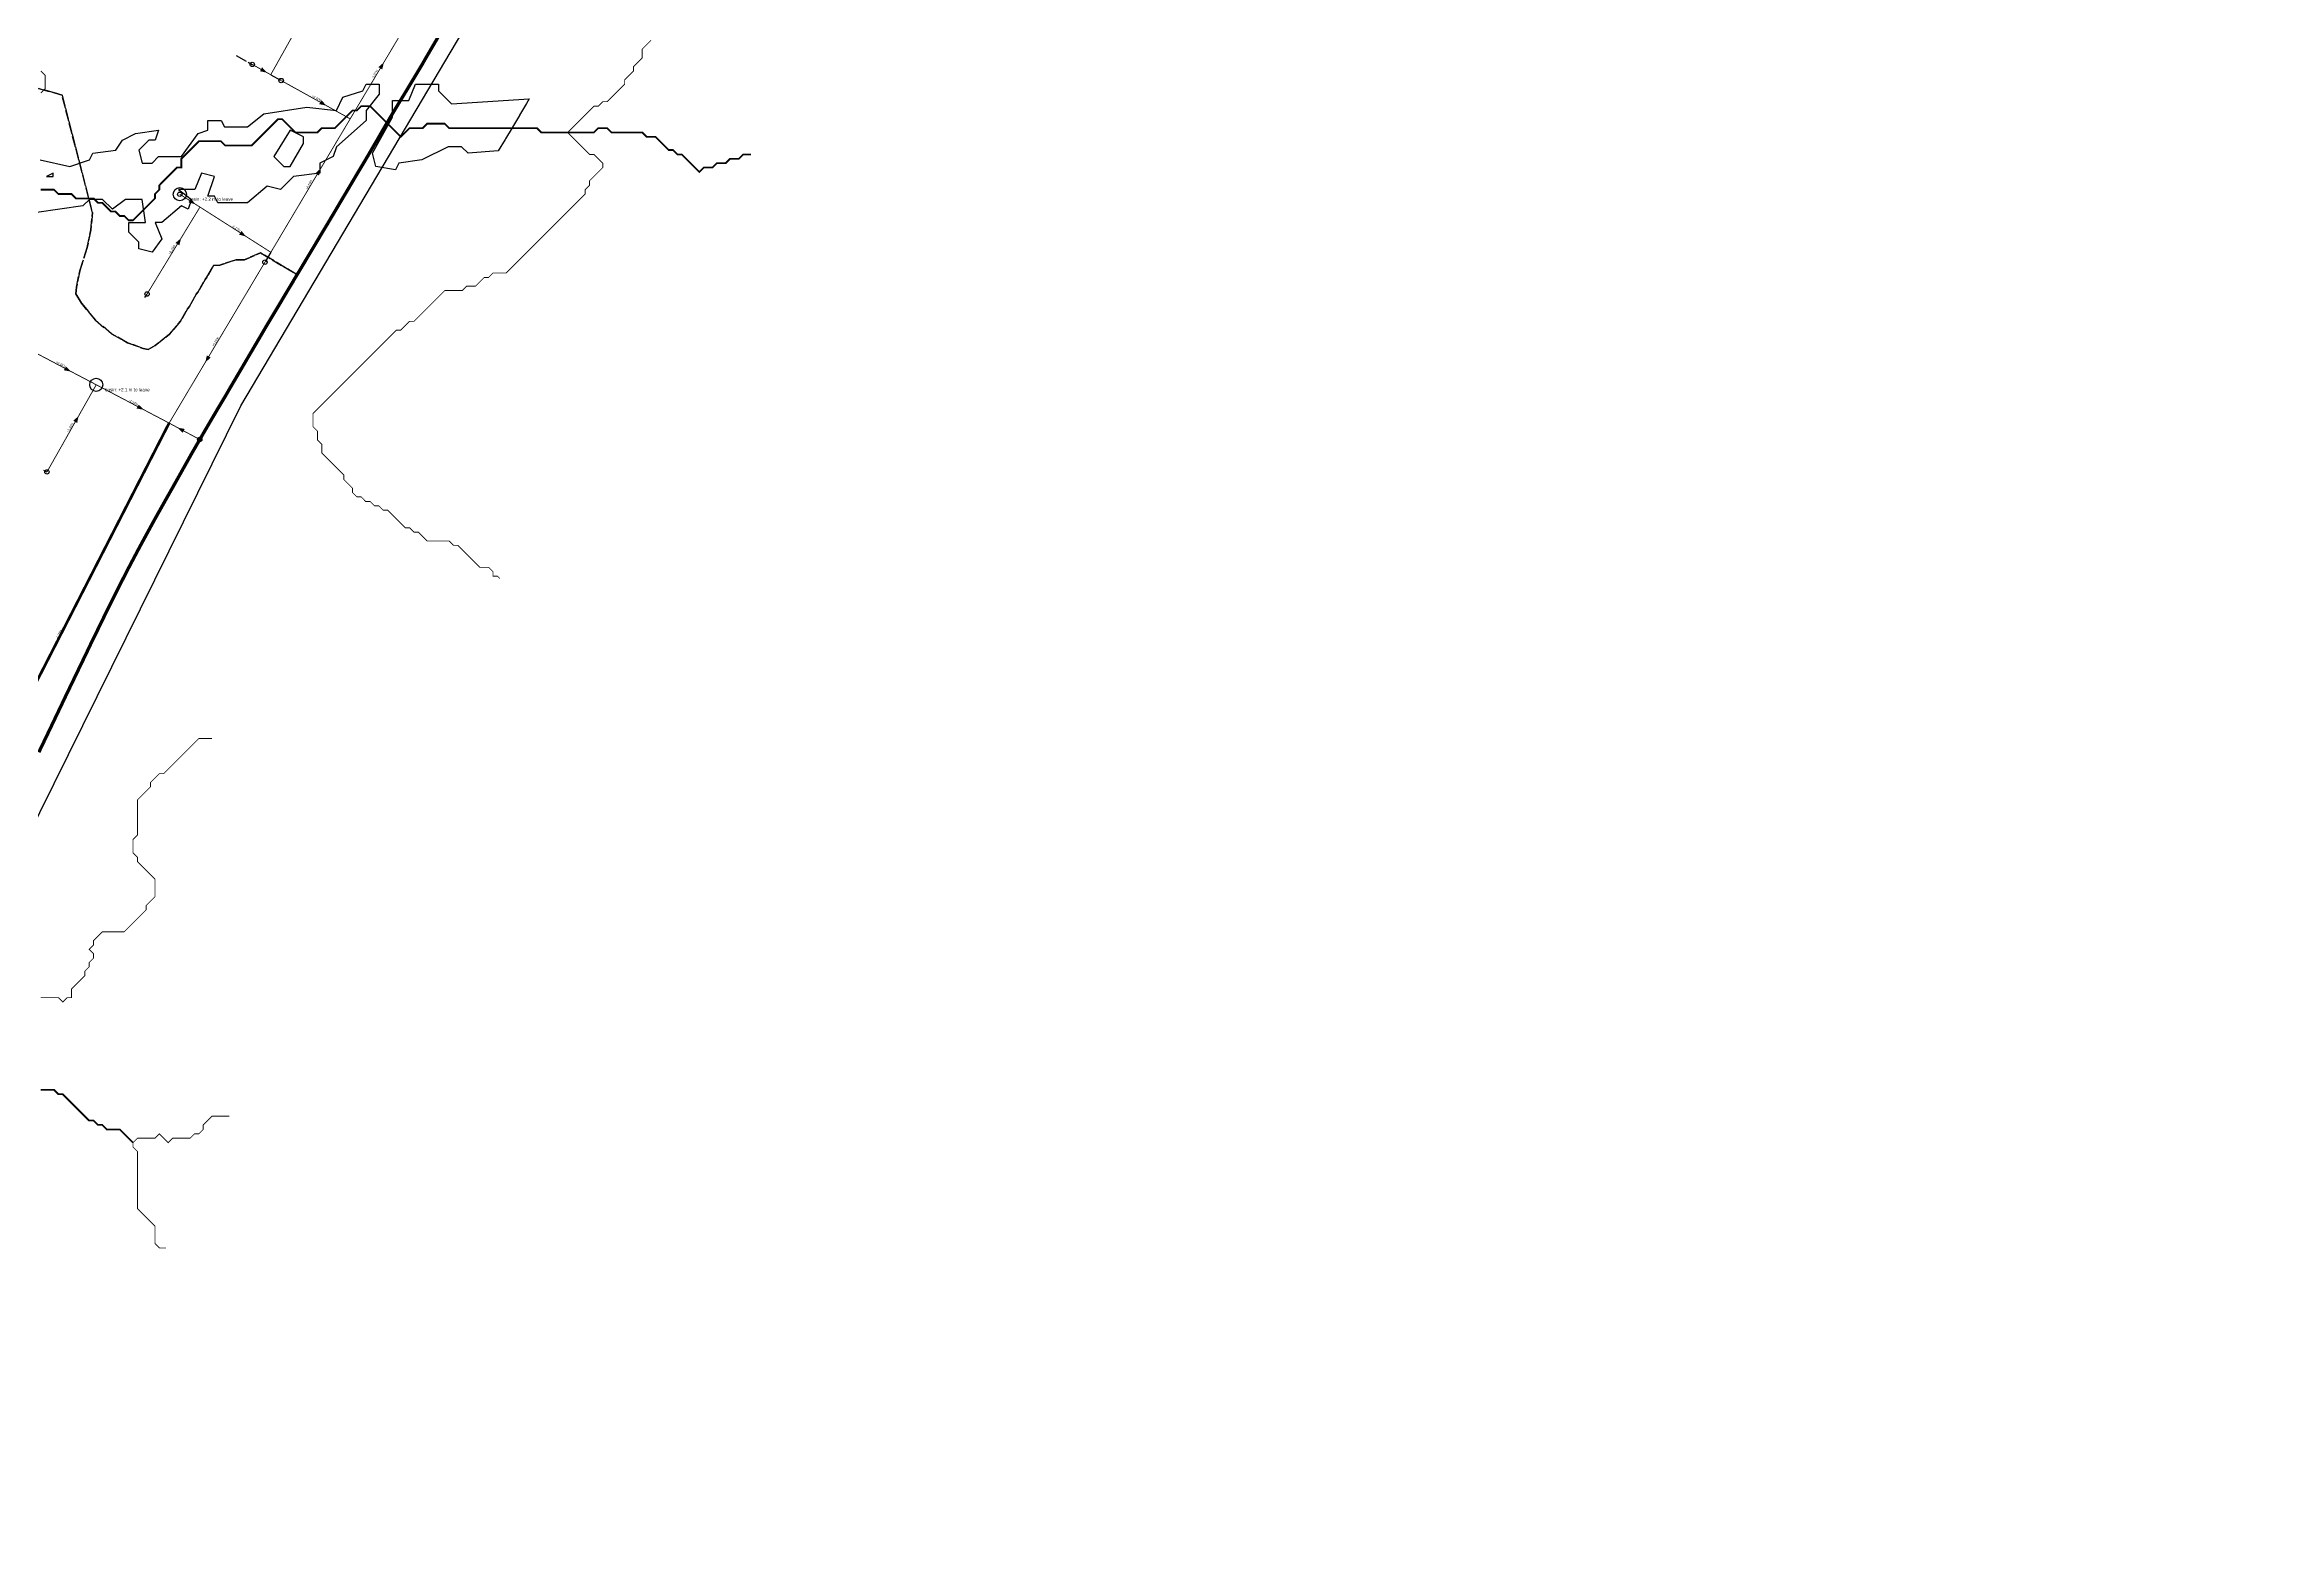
# Model space of a CAD drawing. Header units: metres. Extents: x 442821 to 452274, y 2561971 to 2571293.
# Drawn here: x 446883 to 448919, y 2564695 to 2566056 of the extents above; entities that cross this region are included whole.
import ezdxf
from ezdxf.enums import TextEntityAlignment as Align

# ---------------------------------------------------------------- set-up
doc = ezdxf.new("R2010")
doc.units = ezdxf.units.M
doc.header["$LTSCALE"] = 8
doc.linetypes.add('DASHDOT', pattern=[3.556, 2.54, -0.508, 0, -0.508])
doc.linetypes.add('DASHED', pattern=[1.524, 1.27, -0.254])
for name, color, linetype in [('A_ARROWS', 7, 'Continuous'), ('A_BASINS', 1, 'Continuous'), ('A_BRANCH', 7, 'Continuous'), ('A_BUILT_2006', 252, 'Continuous'), ('A_CATCHMENTS', 7, 'Continuous'), ('A_ENVELOPE', 3, 'Continuous'), ('A_GRADIENT', 8, 'Continuous'), ('A_HEAD_GAP', 8, 'Continuous'), ('A_HEADS', 8, 'Continuous'), ('A_LATERAL', 7, 'Continuous'), ('A_MAIN_PIPE', 5, 'Continuous'), ('A_STREAMS', 5, 'Continuous'), ('A_SUBMAIN', 7, 'Continuous'), ('A_WADI', 4, 'Continuous')]:
    doc.layers.add(name, color=color, linetype=linetype)

msp = doc.modelspace()

# ---------------------------------------------------------------- linework, layer by layer
at = {"layer": 'A_ARROWS', "color": 3}
for points in [[(447085.7, 2566030.4), (447079.2, 2566031.8), (447081.1, 2566035.3)], [(447192.1, 2566039.9), (447190.6, 2566033.4), (447187.1, 2566035.5)], [(447139.8, 2566000.4), (447133.2, 2566001.8), (447135.2, 2566005.3)], [(447134.5, 2565943.2), (447133, 2565936.7), (447129.6, 2565938.7)], [(447020.5, 2565910.5), (447014, 2565912.3), (447016.2, 2565915.6)], [(447007.3, 2565879.7), (447005.7, 2565873.2), (447002.2, 2565875.3)], [(447066.6, 2565881.1), (447060.1, 2565882.9), (447062.3, 2565886.3)]]:
    msp.add_solid(points, dxfattribs=at)
at = {"layer": 'A_ARROWS', "color": 1}
for points in [[(446907.1, 2565758.1), (446900.5, 2565759.3), (446902.4, 2565762.9)], [(447029.3, 2565766.4), (447030.8, 2565772.9), (447034.3, 2565770.9)], [(446914, 2565717.8), (446912.6, 2565711.3), (446909.1, 2565713.3)], [(446973.4, 2565723.3), (446966.8, 2565724.5), (446968.6, 2565728)], [(447004, 2565707.1), (447010.6, 2565705.8), (447008.7, 2565702.3)]]:
    msp.add_solid(points, dxfattribs=at)
at = {"layer": 'A_BASINS', "color": 1}
for centre in [(447006.1, 2565919.7), (446930, 2565746.1)]:
    msp.add_circle(centre, 6, dxfattribs=at)
at = {"layer": 'A_BRANCH', "color": 3, "const_width": 0.8}
msp.add_lwpolyline([(447098.5, 2566023.3), (447161.4, 2565988.4)], dxfattribs=at)
at = {"layer": 'A_BRANCH', "color": 1, "linetype": 'DASHED', "const_width": 0.8}
for points in [[(447083.7, 2565857.8), (446996.4, 2565711.2)], [(446864, 2565780.8), (446930, 2565746.1)]]:
    msp.add_lwpolyline(points, dxfattribs=at)
at = {"layer": 'A_BUILT_2006', "color": 252}
msp.add_lwpolyline([(446551.4, 2564695.1), (447061.6, 2565726.9), (448013.4, 2567331.6), (448231.6, 2567243.7), (448332.3, 2567295.5), (448412.2, 2567436.6), (448449.9, 2567533.1), (448423.2, 2567661.3), (448638.9, 2567714.4), (448758.5, 2567734.5), (448909.9, 2567734.5), (449242.5, 2567681.7)], dxfattribs=at)
at = {"layer": 'A_CATCHMENTS', "color": 3, "linetype": 'DASHED'}
msp.add_lwpolyline([(447241.7, 2566063.3), (447235.5, 2566052.7), (447229.3, 2566042.1), (447226.7, 2566037.5), (447223.1, 2566031.5), (447217.1, 2566021.5), (447210.4, 2566010.4), (447204.3, 2566000.4), (447204, 2565999.9), (447198.3, 2565990.4), (447192.7, 2565980.9), (447191.6, 2565979), (447185.5, 2565968.4), (447179.7, 2565958.5), (447174.2, 2565949.1), (447173, 2565947.1), (447166.7, 2565936.6), (447160.5, 2565926.1), (447154.2, 2565915.5), (447148, 2565905), (447140.7, 2565892.7), (447135.4, 2565883.9), (447129.1, 2565873.3), (447122.8, 2565862.8), (447119, 2565856.4), (447116.1, 2565851.5), (447113, 2565846.4), (447079.7, 2565866.3), (447065, 2565859.9), (447057.5, 2565860), (447042.6, 2565855.2), (447036.8, 2565854.7), (447030.9, 2565844.1), (447029.1, 2565841.9), (447022.9, 2565830.8), (447021.1, 2565828.6), (447014.9, 2565817.5), (447013.2, 2565815.4), (447006.9, 2565804.2), (446996.7, 2565792.2), (446983.8, 2565781.8), (446977.4, 2565778.2), (446972.8, 2565779.2), (446958.6, 2565784.4), (446943.9, 2565792.6), (446929.3, 2565805), (446916.5, 2565820.6), (446911.5, 2565828.9), (446912, 2565834.9), (446914.9, 2565849.8), (446921.8, 2565871.1), (446925, 2565887.2), (446926.5, 2565903), (446926.3, 2565903.6), (446898.8, 2566010), (446892, 2566012.2), (446877.3, 2566016)], dxfattribs=at)
at = {"layer": 'A_CATCHMENTS', "color": 1, "linetype": 'DASHED'}
msp.add_lwpolyline([(446877.3, 2566016), (446892, 2566012.2), (446898.8, 2566010), (446926.3, 2565903.6), (446926.5, 2565903), (446925, 2565887.2), (446921.8, 2565871.1), (446914.9, 2565849.8), (446912, 2565834.9), (446911.5, 2565828.9), (446916.5, 2565820.6), (446929.3, 2565805), (446943.9, 2565792.6), (446958.6, 2565784.4), (446972.8, 2565779.2), (446977.4, 2565778.2), (446983.8, 2565781.8), (446996.7, 2565792.2), (447006.9, 2565804.2), (447013.2, 2565815.4), (447014.9, 2565817.5), (447021.1, 2565828.6), (447022.9, 2565830.8), (447029.1, 2565841.9), (447030.9, 2565844.1), (447036.8, 2565854.7), (447042.6, 2565855.2), (447057.5, 2565860), (447065, 2565859.9), (447079.7, 2565866.3), (447113, 2565846.4), (447110.2, 2565841.8), (447109.7, 2565840.8), (447103.9, 2565831.2), (447097.7, 2565820.7), (447094.1, 2565814.7), (447085.1, 2565799.7), (447078.9, 2565789.1), (447073.5, 2565779.9), (447066.5, 2565768), (447060.3, 2565757.4), (447052, 2565743.3), (447047.9, 2565736.2), (447041.6, 2565725.7), (447035.4, 2565715.2), (447029.2, 2565704.6), (447024.3, 2565696.2), (447023.7, 2565695.1), (447017, 2565683.5), (447011, 2565672.8), (447005.4, 2565662.8), (446999, 2565651.4), (446993, 2565640.8), (446987, 2565630.1), (446983.3, 2565623.5), (446975.2, 2565608.7), (446969.4, 2565598), (446966.7, 2565592.9), (446962.1, 2565584.2), (446958, 2565576.4), (446952.5, 2565565.6), (446950.8, 2565562.2), (446947, 2565554.7), (446941.5, 2565543.7), (446938.1, 2565536.8), (446930.8, 2565521.8), (446925.4, 2565510.8), (446920.7, 2565500.9), (446914.8, 2565488.7), (446909.5, 2565477.7), (446901.7, 2565461.5), (446898.9, 2565455.6), (446893.6, 2565444.5), (446888.3, 2565433.4), (446882.7, 2565421.7)], dxfattribs=at)
at = {"layer": 'A_ENVELOPE', "color": 3}
msp.add_lwpolyline([(447241.7, 2566063.3), (447235.5, 2566052.7), (447229.3, 2566042.1), (447226.7, 2566037.5), (447223.1, 2566031.5), (447217.1, 2566021.5), (447210.4, 2566010.4), (447204.3, 2566000.4), (447204, 2565999.9), (447198.3, 2565990.4), (447192.7, 2565980.9), (447191.6, 2565979), (447185.5, 2565968.4), (447179.7, 2565958.5), (447174.2, 2565949.1), (447173, 2565947.1), (447166.7, 2565936.6), (447160.5, 2565926.1), (447154.2, 2565915.5), (447148, 2565905), (447140.7, 2565892.7), (447135.4, 2565883.9), (447129.1, 2565873.3), (447122.8, 2565862.8), (447119, 2565856.4), (447116.1, 2565851.5), (447110.2, 2565841.8), (447109.7, 2565840.8), (447103.9, 2565831.2), (447097.7, 2565820.7), (447094.1, 2565814.7), (447085.1, 2565799.7), (447078.9, 2565789.1), (447073.5, 2565779.9), (447066.5, 2565768), (447060.3, 2565757.4), (447052, 2565743.3), (447047.9, 2565736.2), (447041.6, 2565725.7), (447035.4, 2565715.2), (447029.2, 2565704.6), (447024.3, 2565696.2), (447023.7, 2565695.1), (447017, 2565683.5), (447011, 2565672.8), (447005.4, 2565662.8), (446999, 2565651.4), (446993, 2565640.8), (446987, 2565630.1), (446983.3, 2565623.5), (446975.2, 2565608.7), (446969.4, 2565598), (446966.7, 2565592.9), (446962.1, 2565584.2), (446958, 2565576.4), (446952.5, 2565565.6), (446950.8, 2565562.2), (446947, 2565554.7), (446941.5, 2565543.7), (446938.1, 2565536.8), (446930.8, 2565521.8), (446925.4, 2565510.8), (446920.7, 2565500.9), (446914.8, 2565488.7), (446909.5, 2565477.7), (446901.7, 2565461.5), (446898.9, 2565455.6), (446893.6, 2565444.5), (446888.3, 2565433.4), (446882.7, 2565421.7)], dxfattribs=at)
at = {"layer": 'A_HEAD_GAP', "color": 8, "linetype": 'DASHED'}
for points in [[(447057.6, 2566046), (447072.1, 2566038)], [(447089, 2566028.6), (447098.5, 2566023.3)], [(447089.1, 2565866.8), (447083.7, 2565857.8)], [(446974.2, 2565825.5), (446976.3, 2565828.8)], [(446882, 2565668.4), (446885.1, 2565666.7)]]:
    msp.add_lwpolyline(points, dxfattribs=at)
at = {"layer": 'A_HEADS', "color": 3}
for centre in [(447072.1, 2566038), (447098.5, 2566023.3), (447006.1, 2565919.7), (446976.3, 2565828.8)]:
    msp.add_circle(centre, 2, dxfattribs=at)
at = {"layer": 'A_HEADS', "color": 1}
for centre in [(447083.7, 2565857.8), (447024.3, 2565696.2), (446885.1, 2565666.7)]:
    msp.add_circle(centre, 2, dxfattribs=at)
at = {"layer": 'A_LATERAL', "color": 3, "linetype": 'DASHDOT', "const_width": 0.8}
for points in [[(447089, 2566028.6), (447134.1, 2566109.1)], [(447161.4, 2565988.4), (447209.2, 2566068.6)], [(447072.1, 2566038), (447089, 2566028.6)], [(447006.1, 2565919.7), (447024.5, 2565908)], [(447024.5, 2565908), (447089.1, 2565866.8)]]:
    msp.add_lwpolyline(points, dxfattribs=at)
at = {"layer": 'A_LATERAL', "color": 3, "const_width": 0.8}
msp.add_lwpolyline([(447089.1, 2565866.8), (447161.4, 2565988.4)], dxfattribs=at)
at = {"layer": 'A_LATERAL', "color": 3, "linetype": 'DASHED', "const_width": 0.8}
msp.add_lwpolyline([(446976.3, 2565828.8), (447024.5, 2565908)], dxfattribs=at)
at = {"layer": 'A_LATERAL', "color": 1, "const_width": 0.8}
for points in [[(446885.1, 2565666.7), (446930, 2565746.1)], [(447024.3, 2565696.2), (446996.4, 2565711.2)]]:
    msp.add_lwpolyline(points, dxfattribs=at)
at = {"layer": 'A_LATERAL', "color": 1, "linetype": 'DASHDOT', "const_width": 0.8}
msp.add_lwpolyline([(446930, 2565746.1), (446996.4, 2565711.2)], dxfattribs=at)
at = {"layer": 'A_MAIN_PIPE', "color": 5, "const_width": 3}
msp.add_lwpolyline([(447241.7, 2566063.3), (447235.5, 2566052.7), (447229.3, 2566042.1), (447226.7, 2566037.5), (447223.1, 2566031.5), (447217.1, 2566021.5), (447210.4, 2566010.4), (447204.3, 2566000.4), (447204, 2565999.9), (447198.3, 2565990.4), (447192.7, 2565980.9), (447191.6, 2565979), (447185.5, 2565968.4), (447179.7, 2565958.5), (447174.2, 2565949.1), (447173, 2565947.1), (447166.7, 2565936.6), (447160.5, 2565926.1), (447154.2, 2565915.5), (447148, 2565905), (447140.7, 2565892.7), (447135.4, 2565883.9), (447129.1, 2565873.3), (447122.8, 2565862.8), (447119, 2565856.4), (447116.1, 2565851.5), (447110.2, 2565841.8), (447109.7, 2565840.8), (447103.9, 2565831.2), (447097.7, 2565820.7), (447094.1, 2565814.7), (447085.1, 2565799.7), (447078.9, 2565789.1), (447073.5, 2565779.9), (447066.5, 2565768), (447060.3, 2565757.4), (447052, 2565743.3), (447047.9, 2565736.2), (447041.6, 2565725.7), (447035.4, 2565715.2), (447029.2, 2565704.6), (447023.7, 2565695.1), (447017, 2565683.5), (447011, 2565672.8), (447005.4, 2565662.8), (446999, 2565651.4), (446993, 2565640.8), (446987, 2565630.1), (446983.3, 2565623.5), (446975.2, 2565608.7), (446969.4, 2565598), (446966.7, 2565592.9), (446962.1, 2565584.2), (446958, 2565576.4), (446952.5, 2565565.6), (446950.8, 2565562.2), (446947, 2565554.7), (446941.5, 2565543.7), (446938.1, 2565536.8), (446930.8, 2565521.8), (446925.4, 2565510.8), (446920.7, 2565500.9), (446914.8, 2565488.7), (446909.5, 2565477.7), (446901.7, 2565461.5), (446898.9, 2565455.6), (446893.6, 2565444.5), (446888.3, 2565433.4), (446882.7, 2565421.7), (446877.7, 2565411.3)], dxfattribs=at)
at = {"layer": 'A_STREAMS', "color": 5}
for points, const_width in [([(447435.5, 2566060), (447431.5, 2566056), (447427.5, 2566052), (447427.5, 2566048), (447427.5, 2566044), (447423.5, 2566040), (447419.5, 2566036), (447419.5, 2566032), (447415.5, 2566028), (447411.5, 2566024), (447411.5, 2566020), (447407.5, 2566016), (447403.5, 2566012), (447399.5, 2566008), (447395.5, 2566004), (447391.5, 2566004), (447387.5, 2566000), (447383.5, 2566000), (447379.5, 2565996), (447375.5, 2565992), (447371.5, 2565988), (447367.5, 2565984), (447363.5, 2565980), (447359.5, 2565976)], 0.8), ([(446879.5, 2566032), (446883.5, 2566028), (446883.5, 2566024), (446883.5, 2566020), (446883.5, 2566016), (446879.5, 2566012)], 0.8), ([(447359.5, 2565976), (447355.5, 2565976), (447351.5, 2565976), (447347.5, 2565976), (447343.5, 2565976), (447339.5, 2565976), (447335.5, 2565976), (447331.5, 2565980), (447327.5, 2565980), (447323.5, 2565980), (447319.5, 2565980), (447315.5, 2565980), (447311.5, 2565980), (447307.5, 2565980), (447303.5, 2565980), (447299.5, 2565980), (447295.5, 2565980), (447291.5, 2565980), (447287.5, 2565980), (447283.5, 2565980), (447279.5, 2565980), (447275.5, 2565980), (447271.5, 2565980), (447267.5, 2565980), (447263.5, 2565980), (447259.5, 2565980), (447255.5, 2565980), (447251.5, 2565980), (447247.5, 2565984), (447243.5, 2565984), (447239.5, 2565984), (447235.5, 2565984), (447231.5, 2565984), (447227.5, 2565980), (447223.5, 2565980), (447219.5, 2565980), (447215.5, 2565980), (447211.5, 2565976), (447207.5, 2565972), (447203.5, 2565976), (447199.5, 2565980), (447195.5, 2565984), (447191.5, 2565988), (447187.5, 2565992), (447183.5, 2565996), (447179.5, 2566000), (447175.5, 2566000), (447171.5, 2566000), (447167.5, 2565996), (447163.5, 2565996), (447159.5, 2565992), (447155.5, 2565988), (447151.5, 2565984), (447147.5, 2565980), (447143.5, 2565980), (447139.5, 2565980), (447135.5, 2565980), (447131.5, 2565976), (447127.5, 2565976), (447123.5, 2565976), (447119.5, 2565976), (447115.5, 2565976), (447111.5, 2565976), (447107.5, 2565980), (447103.5, 2565984), (447099.5, 2565988), (447095.5, 2565988), (447091.5, 2565984), (447087.5, 2565980), (447083.5, 2565976), (447079.5, 2565972), (447075.5, 2565968), (447071.5, 2565964), (447067.5, 2565964), (447063.5, 2565964), (447059.5, 2565964), (447055.5, 2565964), (447051.5, 2565964), (447047.5, 2565964), (447043.5, 2565968), (447039.5, 2565968), (447035.5, 2565968), (447031.5, 2565968), (447027.5, 2565968), (447023.5, 2565968), (447019.5, 2565964), (447015.5, 2565960), (447011.5, 2565956), (447007.5, 2565952), (447007.5, 2565948), (447007.5, 2565944), (447003.5, 2565944), (446999.5, 2565940), (446995.5, 2565936), (446991.5, 2565932), (446987.5, 2565927.9), (446987.5, 2565923.9), (446983.5, 2565919.9), (446983.5, 2565915.9), (446979.5, 2565911.9), (446975.5, 2565907.9), (446971.5, 2565903.9), (446967.5, 2565899.9), (446963.5, 2565895.9), (446959.5, 2565895.9), (446955.5, 2565899.9), (446951.5, 2565899.9), (446947.5, 2565903.9), (446943.5, 2565903.9), (446939.5, 2565907.9), (446935.5, 2565911.9), (446931.5, 2565911.9), (446927.5, 2565915.9), (446923.5, 2565915.9), (446919.5, 2565915.9), (446915.5, 2565915.9), (446911.5, 2565915.9), (446907.5, 2565919.9), (446903.5, 2565919.9), (446899.5, 2565919.9), (446895.5, 2565919.9), (446891.5, 2565923.9), (446887.5, 2565923.9), (446883.5, 2565923.9), (446879.5, 2565923.9)], 1.6), ([(447526.6, 2565956), (447523.5, 2565956), (447519.5, 2565956), (447515.5, 2565952), (447511.5, 2565952), (447507.5, 2565952), (447503.5, 2565948), (447499.5, 2565948), (447495.5, 2565948), (447491.5, 2565944), (447487.5, 2565944), (447483.5, 2565944), (447479.5, 2565940), (447475.5, 2565944), (447471.5, 2565948), (447467.5, 2565952), (447463.5, 2565956), (447459.5, 2565956), (447455.5, 2565960), (447451.5, 2565960), (447447.5, 2565964), (447443.5, 2565968), (447439.5, 2565972), (447435.5, 2565972), (447431.5, 2565972), (447427.5, 2565976), (447423.5, 2565976), (447419.5, 2565976), (447415.5, 2565976), (447411.5, 2565976), (447407.5, 2565976), (447403.5, 2565976), (447399.5, 2565976), (447395.5, 2565980), (447391.5, 2565980), (447387.5, 2565980), (447383.5, 2565976), (447379.5, 2565976), (447375.5, 2565976), (447371.5, 2565976), (447367.5, 2565976), (447363.5, 2565976), (447359.5, 2565976)], 1.6), ([(447297.8, 2565569.5), (447295.5, 2565571.8), (447291.5, 2565571.8), (447291.5, 2565575.8), (447287.5, 2565579.8), (447283.5, 2565579.8), (447279.5, 2565579.8), (447275.5, 2565583.8), (447271.5, 2565587.8), (447267.5, 2565591.8), (447263.5, 2565595.8), (447259.5, 2565599.8), (447255.5, 2565599.8), (447251.5, 2565603.8), (447247.5, 2565603.8), (447243.5, 2565603.8), (447239.5, 2565603.8), (447235.5, 2565603.8), (447231.5, 2565603.8), (447227.5, 2565607.8), (447223.5, 2565611.8), (447219.5, 2565611.8), (447215.5, 2565615.8), (447211.5, 2565615.8), (447207.5, 2565619.8), (447203.5, 2565623.8), (447199.5, 2565627.8), (447195.5, 2565631.8), (447191.5, 2565631.8), (447187.5, 2565635.8), (447183.5, 2565635.8), (447179.5, 2565639.8), (447175.5, 2565639.8), (447171.5, 2565643.9), (447167.5, 2565643.9), (447163.5, 2565647.9), (447163.5, 2565651.9), (447159.5, 2565655.9), (447155.5, 2565659.9), (447155.5, 2565663.9), (447151.5, 2565667.9), (447147.5, 2565671.9), (447143.5, 2565675.9), (447139.5, 2565679.9), (447135.5, 2565683.9), (447135.5, 2565687.9), (447135.5, 2565691.9), (447131.5, 2565695.9), (447131.5, 2565699.9), (447131.5, 2565703.9), (447127.5, 2565707.9), (447127.5, 2565711.9), (447127.5, 2565715.9), (447127.5, 2565719.9), (447131.5, 2565723.9), (447135.5, 2565727.9), (447139.5, 2565731.9), (447143.5, 2565735.9), (447147.5, 2565739.9), (447151.5, 2565743.9), (447155.5, 2565747.9), (447159.5, 2565751.9), (447163.5, 2565755.9), (447167.5, 2565759.9), (447171.5, 2565763.9), (447175.5, 2565767.9), (447179.5, 2565771.9), (447183.5, 2565775.9), (447187.5, 2565779.9), (447191.5, 2565783.9), (447195.5, 2565787.9), (447199.5, 2565791.9), (447203.5, 2565795.9), (447207.5, 2565795.9), (447211.5, 2565799.9), (447215.5, 2565803.9), (447219.5, 2565803.9), (447223.5, 2565807.9), (447227.5, 2565811.9), (447231.5, 2565815.9), (447235.5, 2565819.9), (447239.5, 2565823.9), (447243.5, 2565827.9), (447247.5, 2565831.9), (447251.5, 2565831.9), (447255.5, 2565831.9), (447259.5, 2565831.9), (447263.5, 2565831.9), (447267.5, 2565835.9), (447271.5, 2565835.9), (447275.5, 2565835.9), (447279.5, 2565839.9), (447283.5, 2565843.9), (447287.5, 2565843.9), (447291.5, 2565847.9), (447295.5, 2565847.9), (447299.5, 2565847.9), (447303.5, 2565847.9), (447307.5, 2565851.9), (447311.5, 2565855.9), (447315.5, 2565859.9), (447319.5, 2565863.9), (447323.5, 2565867.9), (447327.5, 2565871.9), (447331.5, 2565875.9), (447335.5, 2565879.9), (447339.5, 2565883.9), (447343.5, 2565887.9), (447347.5, 2565891.9), (447351.5, 2565895.9), (447355.5, 2565899.9), (447359.5, 2565903.9), (447363.5, 2565907.9), (447367.5, 2565911.9), (447371.5, 2565915.9), (447375.5, 2565919.9), (447375.5, 2565923.9), (447379.5, 2565927.9), (447379.5, 2565932), (447383.5, 2565936), (447387.5, 2565940), (447391.5, 2565944), (447391.5, 2565948), (447387.5, 2565952), (447383.5, 2565956), (447379.5, 2565956), (447375.5, 2565960), (447371.5, 2565964), (447367.5, 2565968), (447363.5, 2565972), (447359.5, 2565976)], 0.8), ([(447035.5, 2565423.8), (447031.5, 2565423.8), (447027.5, 2565423.8), (447023.5, 2565423.8), (447019.5, 2565419.8), (447015.5, 2565415.8), (447011.5, 2565411.8), (447007.5, 2565407.8), (447003.5, 2565403.8), (446999.5, 2565399.8), (446995.5, 2565395.8), (446991.5, 2565391.8), (446987.5, 2565391.8), (446983.5, 2565387.8), (446979.5, 2565383.8), (446979.5, 2565379.8), (446975.5, 2565375.8), (446971.5, 2565371.8), (446967.5, 2565367.8), (446967.5, 2565363.8), (446967.5, 2565359.8), (446967.5, 2565355.7), (446967.5, 2565351.7), (446967.5, 2565347.7), (446967.5, 2565343.7), (446967.5, 2565339.7), (446967.5, 2565335.7), (446963.5, 2565331.7), (446963.5, 2565327.7), (446963.5, 2565323.7), (446963.5, 2565319.7), (446967.5, 2565315.7), (446967.5, 2565311.7), (446971.5, 2565307.7), (446975.5, 2565303.7), (446979.5, 2565299.7), (446983.5, 2565295.7), (446983.5, 2565291.7), (446983.5, 2565287.7), (446983.5, 2565283.7), (446983.5, 2565279.7), (446979.5, 2565275.7), (446975.5, 2565271.7), (446975.5, 2565267.7), (446971.5, 2565263.7), (446967.5, 2565259.7), (446963.5, 2565255.7), (446959.5, 2565251.7), (446955.5, 2565247.7), (446951.5, 2565247.7), (446947.5, 2565247.7), (446943.5, 2565247.7), (446939.5, 2565247.7), (446935.5, 2565247.7), (446931.5, 2565243.7), (446927.5, 2565239.7), (446927.5, 2565235.7), (446923.5, 2565231.7), (446927.5, 2565227.7), (446927.5, 2565223.7), (446923.5, 2565219.7), (446923.5, 2565215.7), (446919.5, 2565211.7), (446919.5, 2565207.7), (446915.5, 2565203.7), (446911.5, 2565199.7), (446907.5, 2565195.7), (446907.5, 2565191.7), (446907.5, 2565187.7), (446903.5, 2565187.7), (446899.5, 2565183.7), (446895.5, 2565187.7), (446891.5, 2565187.7), (446887.5, 2565187.7), (446883.5, 2565187.7), (446879.5, 2565187.7)], 0.8), ([(446963.5, 2565055.6), (446959.5, 2565059.6), (446955.5, 2565063.6), (446951.5, 2565067.6), (446947.5, 2565067.6), (446943.5, 2565067.6), (446939.5, 2565067.6), (446935.5, 2565071.7), (446931.5, 2565071.7), (446927.5, 2565075.7), (446923.5, 2565075.7), (446919.5, 2565079.7), (446915.5, 2565083.7), (446911.5, 2565087.7), (446907.5, 2565091.7), (446903.5, 2565095.7), (446899.5, 2565099.7), (446895.5, 2565099.7), (446891.5, 2565103.7), (446887.5, 2565103.7), (446883.5, 2565103.7), (446879.5, 2565103.7)], 1.6), ([(447051.3, 2565079.7), (447047.5, 2565079.7), (447043.5, 2565079.7), (447039.5, 2565079.7), (447035.5, 2565079.7), (447031.5, 2565075.7), (447027.5, 2565071.7), (447027.5, 2565067.6), (447023.5, 2565063.6), (447019.5, 2565063.6), (447015.5, 2565059.6), (447011.5, 2565059.6), (447007.5, 2565059.6), (447003.5, 2565059.6), (446999.5, 2565059.6), (446995.5, 2565055.6), (446991.5, 2565059.6), (446987.5, 2565063.6), (446983.5, 2565059.6), (446979.5, 2565059.6), (446975.5, 2565059.6), (446971.5, 2565059.6), (446967.5, 2565059.6), (446963.5, 2565055.6)], 0.8), ([(446993.7, 2564959.6), (446991.5, 2564959.6), (446987.5, 2564959.6), (446983.5, 2564963.6), (446983.5, 2564967.6), (446983.5, 2564971.6), (446983.5, 2564975.6), (446983.5, 2564979.6), (446979.5, 2564983.6), (446975.5, 2564987.6), (446971.5, 2564991.6), (446967.5, 2564995.6), (446967.5, 2564999.6), (446967.5, 2565003.6), (446967.5, 2565007.6), (446967.5, 2565011.6), (446967.5, 2565015.6), (446967.5, 2565019.6), (446967.5, 2565023.6), (446967.5, 2565027.6), (446967.5, 2565031.6), (446967.5, 2565035.6), (446967.5, 2565039.6), (446967.5, 2565043.6), (446967.5, 2565047.6), (446963.5, 2565051.6), (446963.5, 2565055.6)], 0.8)]:
    msp.add_lwpolyline(points, dxfattribs=dict(at, const_width=const_width))
at = {"layer": 'A_SUBMAIN', "color": 1, "linetype": 'DASHDOT', "const_width": 2.5}
msp.add_lwpolyline([(446996.4, 2565711.2), (446798.6, 2565325.2)], dxfattribs=at)
at = {"layer": 'A_WADI', "color": 4}
msp.add_lwpolyline([(446878.8, 2565951), (446905.8, 2565945), (446923.8, 2565951), (446926.8, 2565957), (446947.8, 2565960), (446953.8, 2565969), (446965.8, 2565975), (446986.8, 2565978), (446983.8, 2565969), (446977.8, 2565969), (446968.8, 2565960), (446971.8, 2565948), (446980.8, 2565948), (446986.8, 2565954), (447007.8, 2565954), (447022.8, 2565975), (447031.8, 2565978), (447031.8, 2565987), (447043.8, 2565987), (447046.8, 2565981), (447067.8, 2565981), (447082.8, 2565993), (447121.8, 2565999), (447148.8, 2565996), (447154.8, 2566008), (447172.8, 2566014), (447175.8, 2566020), (447187.8, 2566020), (447187.8, 2566020), (447187.8, 2566011), (447175.8, 2565996), (447175.8, 2565987), (447148.8, 2565963), (447145.8, 2565954), (447133.8, 2565948), (447133.8, 2565939), (447109.8, 2565936), (447097.8, 2565924), (447085.8, 2565927), (447067.8, 2565912), (447040.8, 2565912), (447037.8, 2565918), (447031.8, 2565918), (447037.8, 2565936), (447025.8, 2565939), (447019.8, 2565924), (447004.8, 2565924), (447016.8, 2565915), (447013.8, 2565906), (447007.8, 2565909), (446989.8, 2565894), (446983.8, 2565894), (446989.8, 2565879), (446980.8, 2565867), (446968.8, 2565870), (446968.8, 2565876), (446959.8, 2565885), (446959.8, 2565894), (446974.8, 2565894), (446971.8, 2565915), (446956.8, 2565915), (446944.8, 2565906), (446935.8, 2565915), (446923.8, 2565915), (446917.8, 2565909), (446875.8, 2565903)], dxfattribs=at)
for points in [[(447268.8, 2565957), (447262.8, 2565963), (447250.8, 2565963), (447226.8, 2565951), (447205.8, 2565948), (447202.8, 2565942), (447184.8, 2565945), (447181.8, 2565957), (447199.8, 2565990), (447199.8, 2566005), (447214.8, 2566005), (447220.8, 2566020), (447241.8, 2566020), (447241.8, 2566014), (447253.8, 2566002), (447324.5, 2566006.7), (447321.9, 2566002.4), (447321.9, 2566002.3), (447315.7, 2565991.7), (447315.5, 2565991.3), (447312.8, 2565986.8), (447309.3, 2565980.7), (447309, 2565980.2), (447303, 2565970.3), (447302.6, 2565969.7), (447296.3, 2565959.1), (447268.8, 2565957)], [(447091.8, 2565954), (447100.8, 2565945), (447106.8, 2565945), (447118.8, 2565966), (447118.8, 2565972), (447106.8, 2565978), (447091.8, 2565954)], [(446890.8, 2565936), (446890.8, 2565939), (446884.8, 2565936), (446890.8, 2565936)]]:
    msp.add_lwpolyline(points, close=True, dxfattribs=at)

# ---------------------------------------------------------------- texts
at = {"layer": 'A_BASINS', "color": 1}
for s, p in [('basin: +2.2 m to leave', (447014.1, 2565913.7)), ('basin: +2.1 m to leave', (446938, 2565740.1))]:
    msp.add_text(s, height=3, dxfattribs=at).set_placement(p)
at = {"layer": 'A_GRADIENT', "color": 3}
for s, rotation, p in [('-1.27%', 59.2311, (447185.3, 2566028.5)), ('+0.74%', -29.0399, (447130, 2566005.8)), ('+0.60%', 59.2311, (447125.3, 2565927.6)), ('-2.17%', -32.5065, (447056.8, 2565887.4)), ('+0.35%', 58.6502, (447000.4, 2565868.4))]:
    msp.add_text(s, height=2, rotation=rotation, dxfattribs=at).set_placement(p, align=Align.BOTTOM_CENTER)
at = {"layer": 'A_GRADIENT', "color": 1}
for s, rotation, p in [('+0.25%', 59.2311, (447040.1, 2565784.5)), ('+0.25%', -27.736, (446897, 2565763.5)), ('-1.53%', -27.736, (446963.2, 2565728.6)), ('+1.24%', 60.5233, (446907.5, 2565706.4)), ('-0.23%', 62.8685, (446897.5, 2565518.2))]:
    msp.add_text(s, height=2, rotation=rotation, dxfattribs=at).set_placement(p, align=Align.BOTTOM_CENTER)

doc.saveas('drawing.dxf')
